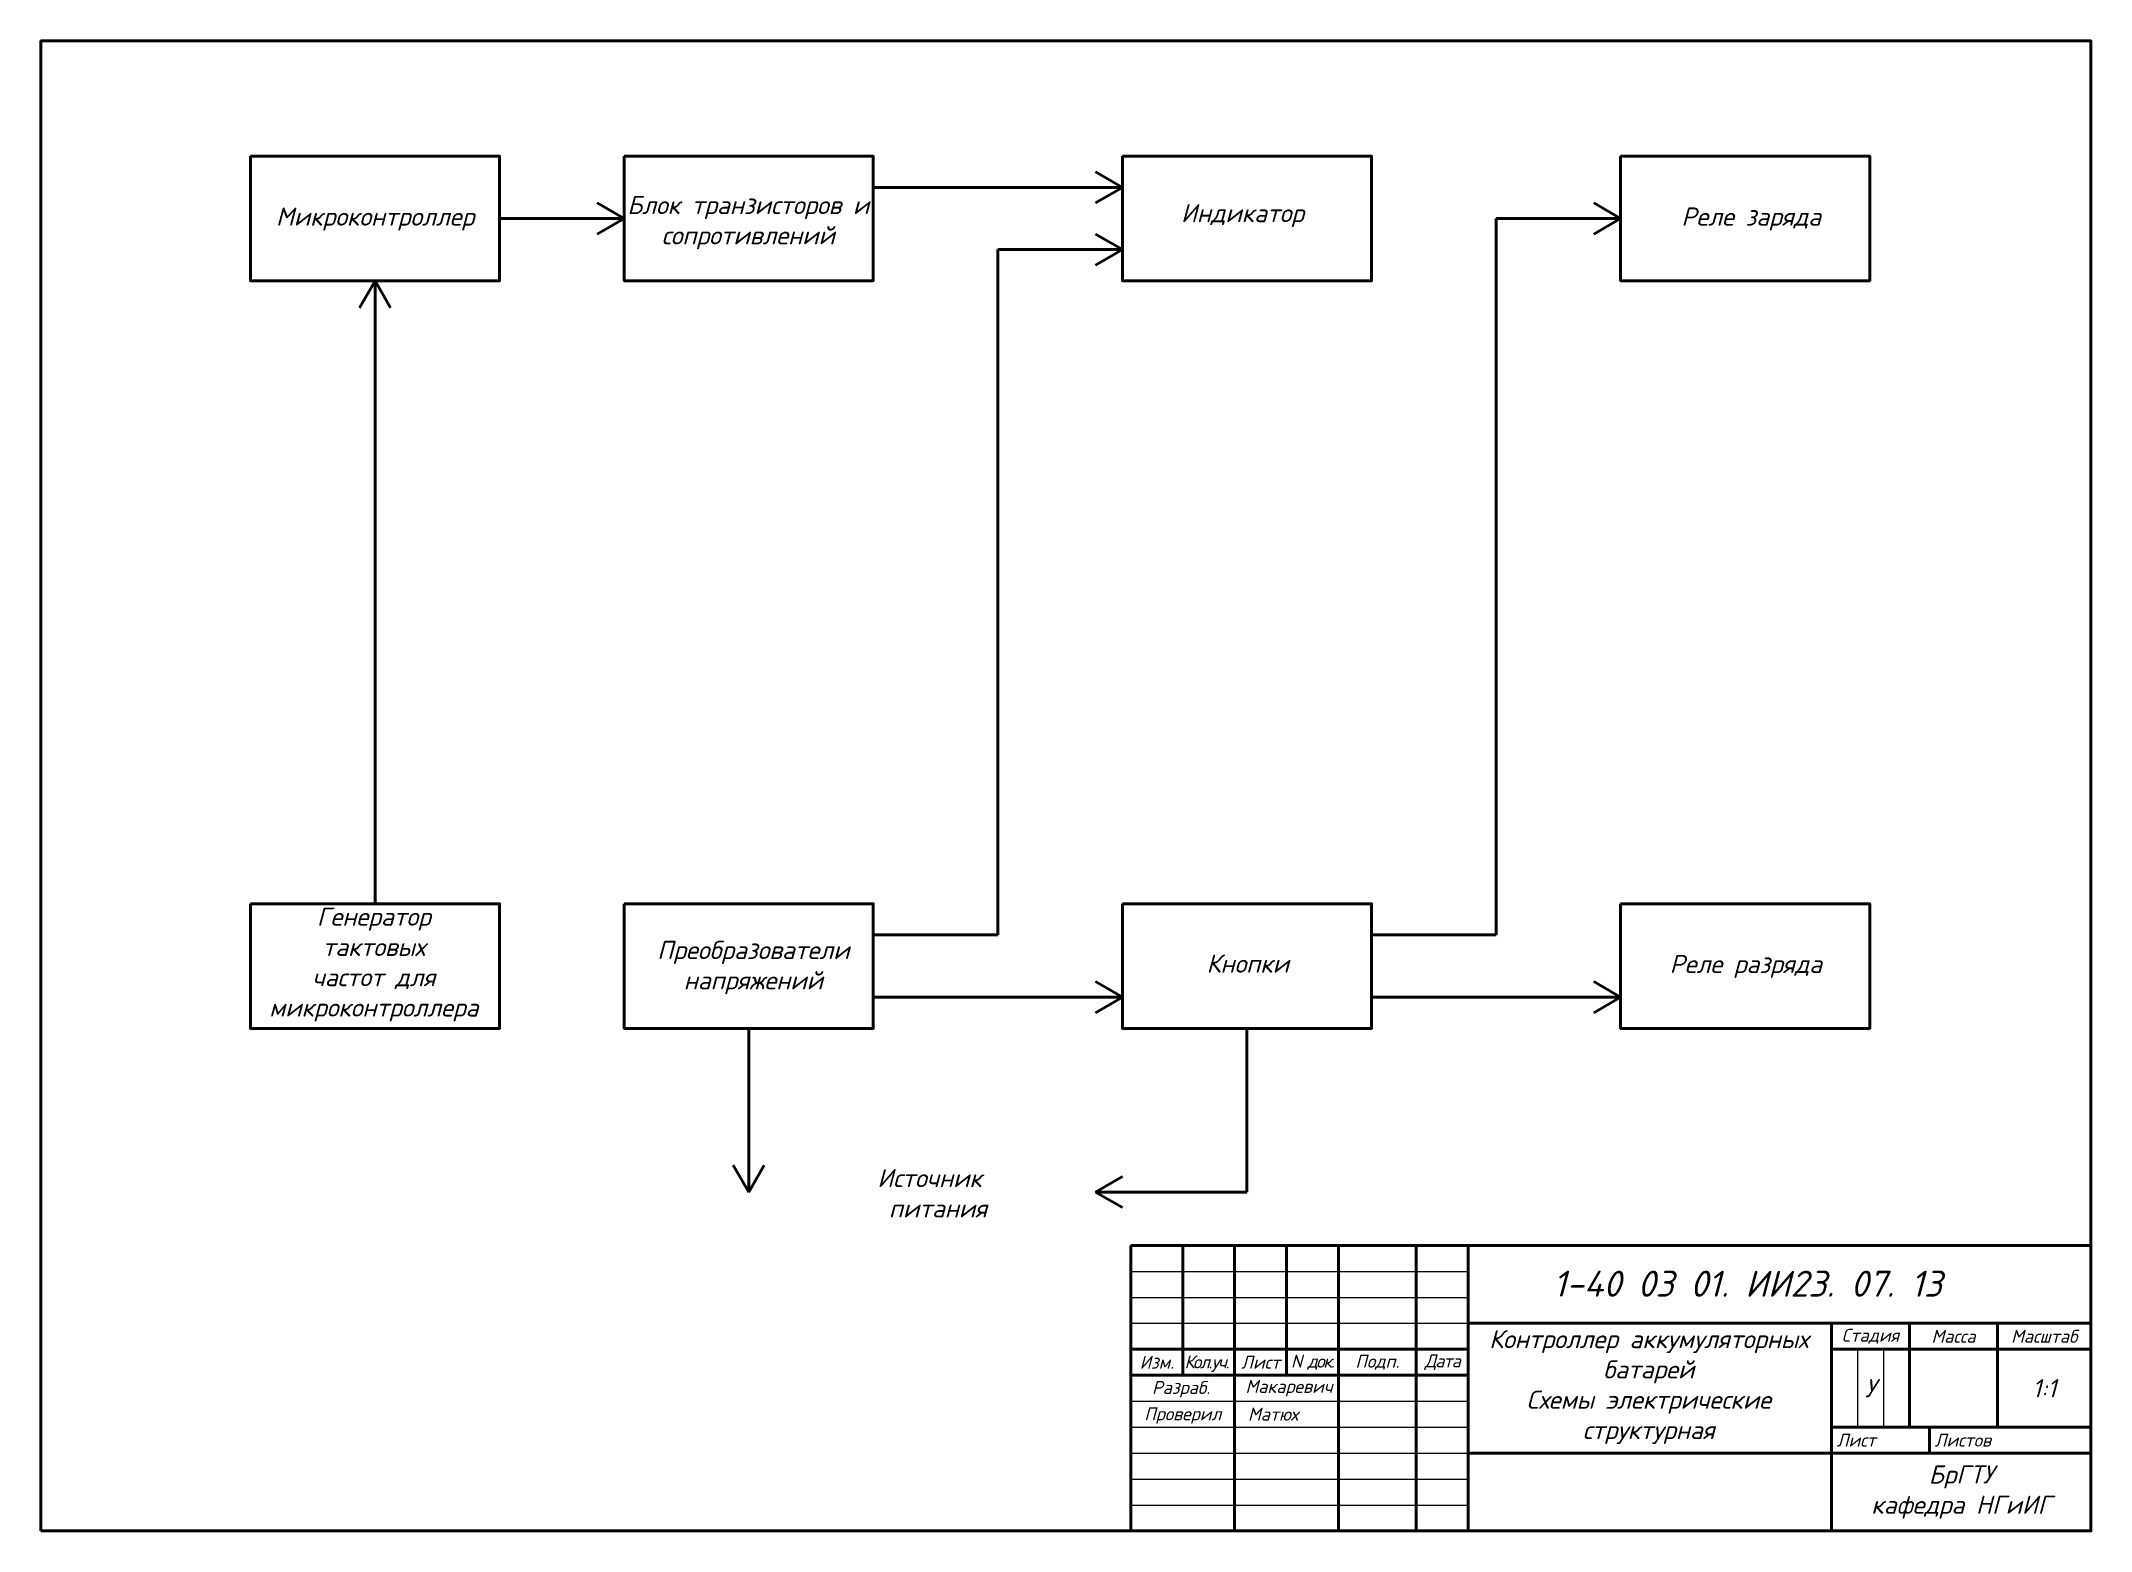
# Model space of a CAD drawing. Header units: millimetres. Extents: x -42603 to -42208, y 32006 to 32293.
import ezdxf

# ---------------------------------------------------------------- set-up
doc = ezdxf.new("R2010")
doc.units = ezdxf.units.MM
doc.header["$LTSCALE"] = 0.5
doc.styles.add('GOST-2.304_Type-B', font='isocpeui.ttf')
doc.styles.add('Аннотативный', font='arial.ttf')

msp = doc.modelspace()

# ---------------------------------------------------------------- linework, layer by layer
for p, q in [((-42208.47, 32293.08), (-42393.47, 32293.08)), ((-42443.1, 32126.89), (-42443.1, 32120.89)), ((-42347.1, 32126.89), (-42347.1, 32120.89))]:
    msp.add_line(p, q)
at = {"lineweight": 60}
for p, q in [((-42400.29, 32267.89), (-42395.1, 32264.89)), ((-42395.1, 32264.89), (-42443.1, 32264.89)), ((-42400.29, 32261.89), (-42395.1, 32264.89)), ((-42496.29, 32261.89), (-42491.1, 32258.89)), ((-42304.29, 32261.89), (-42299.1, 32258.89)), ((-42491.1, 32258.89), (-42515.1, 32258.89)), ((-42496.29, 32255.89), (-42491.1, 32258.89)), ((-42400.29, 32255.89), (-42395.1, 32252.89)), ((-42323.1, 32120.89), (-42323.1, 32258.89)), ((-42299.1, 32258.89), (-42323.1, 32258.89)), ((-42304.29, 32255.89), (-42299.1, 32258.89)), ((-42419.1, 32120.89), (-42419.1, 32252.89)), ((-42395.1, 32252.89), (-42419.1, 32252.89)), ((-42400.29, 32249.89), (-42395.1, 32252.89)), ((-42395.1, 32246.89), (-42395.1, 32252.89)), ((-42542.1, 32241.69), (-42539.1, 32246.89)), ((-42536.1, 32241.69), (-42539.1, 32246.89)), ((-42539.1, 32246.89), (-42539.1, 32126.89)), ((-42443.1, 32120.89), (-42419.1, 32120.89)), ((-42347.1, 32120.89), (-42323.1, 32120.89)), ((-42208.47, 32116.08), (-42208.47, 32061.08)), ((-42400.29, 32111.89), (-42395.1, 32108.89)), ((-42304.29, 32111.89), (-42299.1, 32108.89)), ((-42395.1, 32108.89), (-42443.1, 32108.89)), ((-42400.29, 32105.89), (-42395.1, 32108.89)), ((-42299.1, 32108.89), (-42347.1, 32108.89)), ((-42304.29, 32105.89), (-42299.1, 32108.89)), ((-42467.1, 32071.32), (-42467.1, 32102.89)), ((-42371.1, 32102.89), (-42371.1, 32071.32)), ((-42470.1, 32076.52), (-42467.1, 32071.32)), ((-42464.1, 32076.52), (-42467.1, 32071.32)), ((-42395.1, 32074.37), (-42400.29, 32071.37)), ((-42395.1, 32068.37), (-42400.29, 32071.37)), ((-42400.29, 32071.37), (-42371.1, 32071.32)), ((-42393.47, 32061.08), (-42208.47, 32061.08))]:
    msp.add_line(p, q, dxfattribs=at)
at = {"linetype": 'Continuous'}
for p, q in [((-42208.55, 32079.11), (-42208.55, 32068.92)), ((-42393.47, 32056.08), (-42328.47, 32056.08)), ((-42393.47, 32051.08), (-42328.47, 32051.08)), ((-42393.47, 32046.08), (-42328.47, 32046.08)), ((-42253.47, 32041.08), (-42253.47, 32026.08)), ((-42248.47, 32041.08), (-42248.47, 32026.08)), ((-42393.47, 32031.08), (-42328.47, 32031.08)), ((-42393.47, 32026.08), (-42328.47, 32026.08)), ((-42393.47, 32021.08), (-42328.47, 32021.08)), ((-42393.47, 32016.08), (-42328.47, 32016.08)), ((-42393.47, 32011.08), (-42328.47, 32011.08))]:
    msp.add_line(p, q, dxfattribs=at)
at = {"linetype": 'Continuous', "lineweight": 60}
for p, q in [((-42393.47, 32061.08), (-42208.47, 32061.08)), ((-42393.47, 32061.08), (-42393.47, 32006.08)), ((-42383.47, 32061.08), (-42383.47, 32036.08)), ((-42373.47, 32061.08), (-42373.47, 32006.08)), ((-42363.47, 32061.08), (-42363.47, 32036.08)), ((-42353.47, 32061.08), (-42353.47, 32006.08)), ((-42338.47, 32061.08), (-42338.47, 32006.08)), ((-42328.47, 32061.08), (-42328.47, 32006.08)), ((-42208.47, 32061.08), (-42208.47, 32006.08)), ((-42328.47, 32046.08), (-42208.47, 32046.08)), ((-42258.47, 32046.08), (-42258.47, 32006.08)), ((-42243.47, 32046.08), (-42243.47, 32026.08)), ((-42226.47, 32046.08), (-42226.47, 32026.08)), ((-42393.47, 32041.08), (-42328.47, 32041.08)), ((-42258.47, 32041.08), (-42208.47, 32041.08)), ((-42393.47, 32036.08), (-42328.47, 32036.08)), ((-42258.47, 32026.08), (-42208.47, 32026.08)), ((-42239.6, 32026.08), (-42239.6, 32021.08)), ((-42328.47, 32021.08), (-42208.47, 32021.08)), ((-42393.47, 32006.08), (-42208.47, 32006.08))]:
    msp.add_line(p, q, dxfattribs=at)
at = {"lineweight": 60}
msp.add_lwpolyline([(-42603.47, 32006.08), (-42603.47, 32293.08), (-42208.47, 32293.08), (-42208.47, 32006.08), (-42603.47, 32006.08)], dxfattribs=at)
for points in [[(-42563.1, 32270.89), (-42515.1, 32270.89), (-42515.1, 32246.89), (-42563.1, 32246.89)], [(-42491.1, 32270.89), (-42443.1, 32270.89), (-42443.1, 32246.89), (-42491.1, 32246.89)], [(-42395.1, 32270.89), (-42347.1, 32270.89), (-42347.1, 32246.89), (-42395.1, 32246.89)], [(-42299.1, 32270.89), (-42251.1, 32270.89), (-42251.1, 32246.89), (-42299.1, 32246.89)], [(-42563.1, 32126.89), (-42515.1, 32126.89), (-42515.1, 32102.89), (-42563.1, 32102.89)], [(-42491.1, 32126.89), (-42443.1, 32126.89), (-42443.1, 32102.89), (-42491.1, 32102.89)], [(-42395.1, 32126.89), (-42347.1, 32126.89), (-42347.1, 32102.89), (-42395.1, 32102.89)], [(-42299.1, 32126.89), (-42251.1, 32126.89), (-42251.1, 32102.89), (-42299.1, 32102.89)]]:
    msp.add_lwpolyline(points, close=True, dxfattribs=at)

# ---------------------------------------------------------------- texts
at = {"char_height": 3.5, "attachment_point": 1, "style": 'Аннотативный'}
for s, insert, width in [('\\pxqc;{\\fISOCPEUR|b0|i1|c204|p34;Микроконтроллер}', (-42563.1, 32261.01), 48), ('\\pxqc;{\\fISOCPEUR|b0|i1|c204|p34;Блок транзисторов и сопротивлений}', (-42491.2, 32263.24), 48), ('\\pxqc;{\\fISOCPEUR|b0|i1|c204|p34;Индикатор}', (-42395.97, 32261.68), 48), ('\\pxqc;{\\fISOCPEUR|b0|i1|c204|p34;Реле заряда}', (-42297.95, 32261.01), 48), ('\\pxqc;{\\fISOCPEUR|b0|i1|c204|p34;Генератор \\Pтактовых \\Pчастот для микроконтроллера}', (-42563.35, 32126.17), 48), ('\\pxqc;{\\fISOCPEUR|b0|i1|c204|p34;Преобразователи напряжений}', (-42490.22, 32119.74), 48), ('\\pxqc;{\\fISOCPEUR|b0|i1|c204|p34;Кнопки}', (-42394.95, 32117.12), 48), ('\\pxqc;{\\fISOCPEUR|b0|i1|c204|p34;Реле разряда}', (-42298.98, 32117.05), 48), ('{\\fISOCPEUR|b0|i1|c204|p34;Источник\\P питания}', (-42442.33, 32075.81), 71.2699)]:
    msp.add_mtext(s, dxfattribs=dict(at, insert=insert, width=width))
at = {"color": 1, "linetype": 'Continuous', "attachment_point": 5, "style": 'GOST-2.304_Type-B'}
for s, insert, char_height, width in [('1-40 03 01. ИИ23. 07. 13', (-42274.64, 32053.71), 5, 100.7852), ('Макаревич', (-42362.99, 32033.58), 2.5, 18), ('Матюх', (-42366.09, 32028.58), 2.5, 18)]:
    msp.add_mtext(s, dxfattribs=dict(at, insert=insert, char_height=char_height, width=width))
at = {"linetype": 'Continuous', "style": 'GOST-2.304_Type-B'}
for s, insert, char_height, width, attachment_point in [('{\\C1;Контроллер аккумуляторных батарей\\P}Схемы электрические \\Pструктурная', (-42293.69, 32033.81), 3.5, 61.571, 5), ('Стадия', (-42250.97, 32043.58), 2.5, 13, 5), ('Масса', (-42234.97, 32043.58), 2.5, 15, 5), ('Масштаб', (-42217.47, 32043.58), 2.5, 16, 5), ('Изм.', (-42388.47, 32038.58), 2.5, 8, 5), ('{\\T0.8;Кол.уч.}', (-42378.87, 32038.31), 2.5, 9, 5), ('Лист', (-42368.47, 32038.58), 2.5, 8, 5), ('{\\T0.8;N док.}', (-42358.47, 32038.58), 2.5, 9, 5), ('Подп.', (-42345.97, 32038.58), 2.5, 13, 5), ('{\\T0.9;Дата}', (-42333.47, 32038.58), 2.5, 8, 5), ('Разраб.', (-42383.8, 32033.38), 2.5, 18, 5), ('У', (-42250.97, 32033.58), 3.5, 3, 5), ('1:1', (-42217.47, 32033.58), 3.5, 16, 5), ('Проверил', (-42383.47, 32028.31), 2.5, 18, 5), ('Лист', (-42257.47, 32023.58), 2.5, 16.8636, 4), ('Листов', (-42238.6, 32023.58), 2.5, 29.1364, 4), ('БрГТУ \\Pкафедра НГиИГ', (-42233.47, 32013.58), 3.5, 48, 5)]:
    msp.add_mtext(s, dxfattribs=dict(at, insert=insert, char_height=char_height, width=width, attachment_point=attachment_point))

doc.saveas('drawing.dxf')
